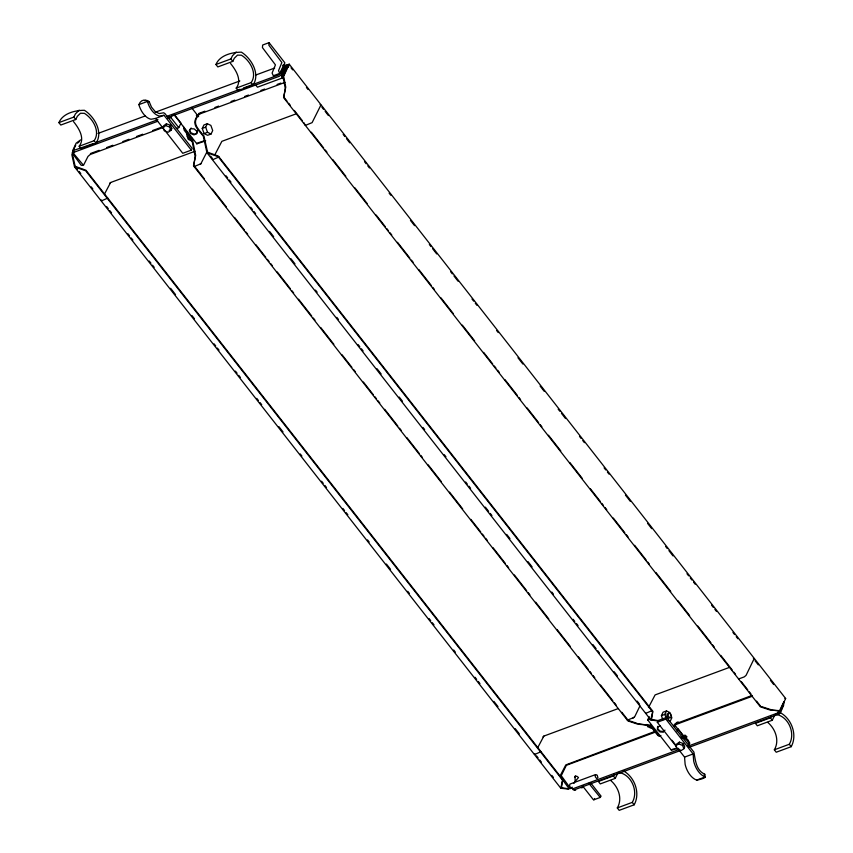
<?xml version="1.0" encoding="UTF-8"?>
<svg xmlns="http://www.w3.org/2000/svg" width="853" height="853" viewBox="0 0 853 853"><rect width="100%" height="100%" fill="white"/><g stroke="black" fill="none" stroke-linecap="round" stroke-linejoin="round"><path stroke-width="1.28" d="M784.323 702.254L780.868 710.73L779.407 710.57M183.459 126.425L184.184 130.21L191.957 140.382L195.209 156.76L193.727 165.258L204.198 178.629M197.107 130.509L196.979 133.164L194.239 134.177L190.944 132.78L189.579 130.04L191.168 128.003M657.887 726.298L657.759 728.952L660.339 731.245L663.687 731.458M281.65 75.81L281.948 73.667M595.533 774.609L595.234 776.752L596.716 778.629L597.921 777.659L597.196 775.164L595.533 774.609L569.868 784.11L569.569 786.253L571.041 788.14L572.256 787.159M667.174 713.641L666.811 716.264L668.613 718.557M73.625 151.546L74.392 152.122L157.634 121.318M571.968 788.257L572.747 788.833L679.596 749.286M572.917 789.473L573.696 790.049L680.545 750.501M73.571 151.77L74.019 154.03L83.498 165.301L87.998 156.419L90.258 154.478L163.893 127.225M657.578 720.892L650.892 720.017L652.609 711.828L218.133 156.653L206.938 152.73L203.291 136.181C196.542 127.843 190.39 123.258 199.293 113.62M568.29 789.068L560.816 788.247L562.532 780.058L85.705 170.781L74.52 166.857L71.876 154.766L72.995 152.442M79.169 146.247L94.15 140.702C100.643 131.511 92.785 118.407 84.372 113.321L80.47 113.246L77.303 116.339L75.768 119.505L60.798 125.039L58.9 122.619C62.834 113.214 75.192 110.304 84.426 110.293C94.342 116.573 103.49 132.012 96.037 143.123L81.067 148.667L79.169 146.247C85.364 138.357 78.753 128.057 73.518 121.616M58.9 122.619L73.87 117.074L75.405 113.907L79.169 110.133M75.746 145.106L72.164 152.932L81.142 165.247L82.592 165.407M104.546 193.972L110.613 182.51L194.953 151.29M107.755 198.099L101.806 200.732L101.038 200.156L101.806 200.732M162.902 127.438L163.755 125.668L166.442 123.802L170.461 125.263L171.794 128.59L170.941 130.36L168.265 132.226L164.245 130.765L162.902 127.438L165.578 125.562L166.442 123.802M168.457 118.46L170.888 117.565L171.997 115.272M170.941 130.36L169.608 127.022L170.461 125.263M176.358 128.558L178.789 127.662L180.996 123.088L174.673 115.006M236.206 88.126L251.177 82.581C257.67 73.379 249.822 60.286 241.399 55.2L237.507 55.114L234.33 58.217L232.805 61.373L217.824 66.918L215.926 64.497C219.861 55.093 232.219 52.182 241.452 52.172C251.368 58.452 260.517 73.891 253.074 85.001L238.094 90.546L236.206 88.126C242.391 80.235 235.791 69.935 230.555 63.495M215.926 64.497L230.907 58.953L232.432 55.786L236.196 52.012M149.211 101.742L147.441 101.454A6.984 5.427 -80.9 0 0 138.879 104.62A16.474 9.5 69.7 0 0 151.034 119.249L155.491 118.45L182.755 153.295L191.317 150.128L192.16 148.369L164.96 113.609L163.669 112.777L159.191 113.588L155.129 111.498L151.535 107.179L149.211 101.742A6.984 5.427 -80.9 0 0 144.477 100.654M202.246 128.43L203.92 124.975L207.343 123.706L210.862 125.412L212.706 130.573L211.043 134.028L207.62 135.296L204.102 133.59L202.246 128.43L205.669 127.161L207.343 123.706M194.356 166.047L194.1 166.57L200.85 163.819L206.757 152.239M214.647 155.171L221.865 141.331L296.279 113.79M269.068 42.65L268.855 45.22L281.863 62.514L278.526 70.671L279.763 73.39L273.344 75.768L272.107 73.049L275.444 64.892L262.436 47.587L262.649 45.028L269.068 42.65L284.87 62.834L279.763 73.39M219.008 156.92L213.058 159.554L212.28 158.978M537.785 747.559L543.851 736.096L618.276 708.555M540.994 751.685L535.044 754.319L534.277 753.732L535.044 754.319M573.973 783.406L575.125 781.028L575.05 776.422L576.991 776.337L578.494 777.552L575.423 781.124M583.153 785.592L582.077 787.82L581.096 787.714M627.595 719.633L627.339 720.156L634.088 717.405M594.637 798.515L593.805 799.826L593.155 799.464L582.364 785.688M639.995 705.826L634.824 716.52L633.033 718.045M617.945 772.818L615.258 778.362L600.277 783.907L598.39 781.487L613.36 775.942L614.437 773.724M648.461 707.563L655.104 694.918L729.518 667.377M648.781 717.213L647.768 720.007L671.46 750.288L677.986 748.156M652.246 710.506L646.297 713.14L645.518 712.564M649.645 716.893L648.824 719.314M676.536 746.865L657.29 722.278L658.143 720.518L666.694 717.352L693.905 752.111C695.43 760.044 695.984 770.376 704.717 774.193L705.303 776.912A6.984 1.375 -12.1 0 1 696.741 780.079A16.474 9.5 69.7 0 1 685.13 764.341L684.554 757.112L678.135 748.913M662.888 719.772L661.406 715.646L663.08 712.191L666.502 710.922L670.021 712.628L671.865 717.789L670.202 721.243L667.856 720.103M623.031 770.675C634.589 776.678 640.646 793.109 634.174 804.805L619.193 810.35L617.295 807.93C622.775 798.771 618.404 786.956 610.705 780.495M661.406 715.646L664.828 714.377L666.502 710.922M657.29 722.278L665.841 719.1L666.694 717.352M617.295 807.93L632.276 802.385C638.737 791.467 631.476 774.364 618.67 772.445M674.392 726.841L676.898 722.768A2.794 1.994 25.8 0 1 678.178 722.64M677.229 731.586L678.38 729.208L683.114 735.265M675.853 745.778L676.706 744.008L679.393 742.131L683.413 743.592L684.746 746.929L683.893 748.689L681.216 750.565L677.197 749.105L675.853 745.778L678.54 743.901L679.393 742.131M683.893 748.689L682.56 745.362L683.413 743.592M738.837 678.455L738.581 678.977L744.274 676.877L746.076 675.341L754.116 658.708L753.338 658.121M774.972 714.697L772.285 720.241L757.315 725.786L755.417 723.365L770.398 717.821L771.464 715.603M780.015 709.749L783.939 701.624M780.058 712.554C791.627 718.557 797.672 734.987 791.2 746.684L776.219 752.229L774.332 749.808C779.802 740.649 775.43 728.835 767.743 722.374M774.332 749.808L789.302 744.264C795.764 733.345 788.513 716.243 775.708 714.324M686.004 738.293L686.932 736.768L685.14 735.158L683.104 735.691M688.211 745.735L689.8 743.198L688.008 739.956L685.066 737.141L681.099 736.651M688.232 745.948L689.288 744.253L687.497 741.012L684.554 738.197L681.91 737.866M779.535 711.434L777.744 712.959L688.286 746.066M288.303 67.184L288.751 66.598L283.367 64.817M664.945 730.125L663.346 732.162L659.998 731.949L657.418 729.656L657.546 727.001L660.286 725.988M77.495 143.155L79.286 141.619M574.549 777.222L575.444 776.454M675.352 723.77L677.154 722.235A2.794 1.994 25.8 0 1 678.434 722.107M570.39 788.63L568.94 788.481L559.963 776.166L565.816 764.906L655.04 731.373M571.681 788.161L570.22 788.001L561.253 775.686L566.36 765.312L655.115 732.215M779.578 711.21L778.128 711.05M109.717 183.278L110.613 182.51M542.956 736.864L543.851 736.096M593.805 799.826L600.224 797.448L601.056 796.137L590.788 783.011M169.118 130.466L171.794 128.59M574.655 776.593L575.7 775.931M199.794 164.469L200.85 163.819M575.658 790.198L574.677 790.091M80.598 139.871L76.12 143.197L72.59 150.8L93.329 143.56M660.275 735.702L659.198 736.267L657.844 735.446L649.933 725.562L638.108 723.685M660.915 735.467L659.838 736.022L658.484 735.201L650.572 725.327L637.852 724.218L627.957 720.956L193.482 165.781L195.689 155.395L192.597 140.137L184.013 128.035M138.879 104.62L147.441 101.454A16.474 9.5 69.7 0 0 159.596 116.083L164.043 115.283L191.317 150.128M98.02 133.42L145.287 115.923M155.235 112.244L239.832 80.939M255.996 74.947L274.655 68.037M284.806 65.553L289.231 64.188L785.645 698.5L780.09 710.677L770.27 710.091L760.375 706.828L283.559 97.551L285.766 87.166L283.676 76.365L289.231 64.188M284.55 66.076L288.623 64.711L283.036 76.599L285.286 88.541L283.814 97.029L287.034 101.144M155.491 118.45L164.043 115.283M95.813 142.632L157.933 119.644M166.623 116.424L239.928 89.288M243.659 87.912L278.441 75.032L280.242 73.507L283.686 66.374L282.759 65.35M167.572 117.639L279.389 76.248L281.181 74.712L284.635 67.579L283.889 66.342L287.333 67.472L284.934 67.686L281.479 74.819L281.916 77.079L284.209 80.011M167.721 117.874L170.11 116.989M90.429 153.551L99.14 150.331M106.614 147.558L112.831 145.255M122.789 141.577L129.016 139.274M136.48 136.512L142.696 134.209M152.655 130.52L161.366 127.3M198.706 113.481L204.923 111.178M214.881 107.489L218.613 106.103M231.056 101.496L234.788 100.121M244.747 96.432L248.479 95.056M260.922 90.45L264.665 89.064M277.108 84.458L280.84 83.072M196.339 115.219L284.945 82.421M186.562 134.284L188.417 139.434L191.84 138.175M204.102 133.59L207.524 132.322L211.043 134.028M203.718 141.001L197.651 142.952M205.701 140.841L196.851 143.848L173.969 114.601M650.807 719.164L647.768 720.007M646.883 724.485L647.619 726.543L651.042 725.285M674.958 724.005L752.111 695.44M673.838 725.285L752.453 696.187M677.09 729.688L678.38 729.208M676.002 748.305L672.26 749.403M689.235 747.281L778.693 714.174L780.484 712.639L783.8 704.877M684.554 757.112L693.116 753.945L693.692 761.175A16.474 9.5 69.7 0 0 705.303 776.912L696.741 780.079M320.099 104.546L320.877 105.122L312.102 122.64L305.342 125.402L303.988 122.811M784.931 698.49L785.645 698.5M779.45 710.912L772.498 710.165L761.868 706.71M568.93 788.833L561.455 787.703L562.788 779.525L85.961 170.259L75.149 166.314L72.516 154.521M659.444 720.817L651.532 719.474L652.865 711.295L218.379 156.131L207.567 152.186L203.942 135.947C197.374 127.811 190.795 122.747 200.071 113.492A2.794 1.994 25.8 0 0 200.935 112.82M636.871 723.28L628.213 720.422L621.848 712.287M287.951 67.195L286.213 67.206L282.769 74.339L283.207 76.61M165.578 125.562L169.608 127.022M682.304 736.118L686.302 737.568M678.54 743.901L682.56 745.362M188.417 139.434L191.936 141.14M647.619 726.543L651.148 728.249M600.224 797.448L588.783 783.31M291.044 67.813L292.664 69.882M306.44 87.475L308.061 89.554M321.848 107.169L323.49 109.269M325.132 111.359L328.416 115.56M343.183 134.433L344.825 136.523M346.467 138.623L349.741 142.814M364.519 161.686L366.161 163.787M367.792 165.887L369.434 167.977M389.128 193.141L390.77 195.241M410.464 220.405L414.569 225.65M429.336 244.512L430.978 246.613M432.62 248.713L436.725 253.949M450.672 271.776L452.314 273.877M453.956 275.967L458.05 281.213M472.008 299.04L473.65 301.13M475.281 303.231L476.923 305.331M496.617 330.495L498.259 332.585M517.952 357.748L522.878 364.039M540.109 386.057L544.214 391.303M558.161 409.12L559.803 411.221M561.445 413.321L565.539 418.556M579.496 436.384L581.138 438.485M582.77 440.574L584.412 442.675M604.105 467.839L605.747 469.939M607.389 472.029L609.031 474.129M625.441 495.103L630.367 501.393M647.598 523.401L651.703 528.647M665.649 546.474L667.291 548.564M668.933 550.665L673.028 555.911M686.985 573.728L688.627 575.828M690.258 577.929L691.9 580.019M693.542 582.119L695.184 584.22M711.594 605.182L713.236 607.283M714.878 609.383L716.52 611.473M732.93 632.446L734.572 634.547M736.214 636.637L737.856 638.737M755.065 660.723L758.306 664.871M770.451 680.385L773.692 684.532M282.386 76.759L283.121 77.698L257.446 87.198L255.975 85.321M777.957 712.82L778.906 714.025M770.398 717.821L772.285 720.241M288.655 103.213L290.265 105.271M294.306 110.432L302.378 120.742M311.345 132.204L323.65 147.932M325.292 150.032L326.934 152.133M332.681 159.468L345.806 176.24M354.837 187.777L367.142 203.504M376.162 215.041L385.193 226.567M386.835 228.668L388.478 230.768M390.12 232.858L391.762 234.959M397.498 242.295L409.813 258.022M411.445 260.122L413.087 262.212M418.834 269.559L431.138 285.286M432.78 287.376L434.422 289.476M440.99 297.868L453.295 313.595M462.326 325.121L474.631 340.848M483.651 352.385L492.682 363.922M494.324 366.012L495.966 368.112M497.608 370.213L499.25 372.303M504.987 379.649L517.302 395.365M518.933 397.466L520.575 399.567M527.143 407.947L538.627 422.63M540.269 424.73L541.911 426.82M548.479 435.211L560.784 450.938M569.815 462.475L582.119 478.202M590.319 488.684L600.171 501.265M601.813 503.366L603.455 505.456M605.097 507.556L606.739 509.657M613.296 518.038L624.791 532.72M626.422 534.81L628.064 536.91M634.632 545.302L646.116 559.973M647.758 562.074L649.4 564.174M655.968 572.555L670.735 591.428M678.124 600.864L689.608 615.546M697.807 626.027L710.944 642.81M712.586 644.9L714.228 647M720.785 655.381L732.279 670.063M733.911 672.164L735.553 674.254M741.257 681.547L747.718 689.8M749.329 691.858L750.949 693.926M756.6 701.145L760.631 706.295M789.302 744.264L791.2 746.684M251.177 82.581L253.074 85.001M230.907 58.953L232.805 61.373M191.424 107.478L198.642 116.701M674.403 724.613L682.411 734.849M665.841 719.1L693.116 753.945M671.993 740.244L675.149 744.274M207.567 152.186L209.102 154.148M210.638 156.11L212.162 158.061M226.056 175.814L227.698 177.914M229.34 180.015L230.982 182.105M250.675 207.268L252.317 209.369M253.959 211.469L255.601 213.559M269.548 231.387L273.653 236.633M290.884 258.651L294.989 263.886M315.493 290.095L317.135 292.195M336.828 317.359L338.47 319.459M358.164 344.623L359.806 346.713M361.448 348.813L363.09 350.914M377.037 368.731L381.142 373.977M399.193 397.04L402.477 401.241M422.981 427.449L424.623 429.539M444.317 454.702L445.959 456.803M465.653 481.966L467.295 484.067M468.937 486.157L470.579 488.257M485.346 507.13L488.63 511.32M490.272 513.421L491.914 515.521M506.682 534.394L509.966 538.584M528.018 561.647L532.112 566.893M551.806 592.057L553.448 594.146M573.141 619.31L574.783 621.41M576.425 623.511L578.067 625.601M592.835 644.473L596.119 648.675M597.761 650.764L599.403 652.865M614.171 671.737L617.455 675.928M637.148 701.091L639.601 704.237M206.938 152.73L650.892 720.017M187.223 136.651L189.025 138.954M170.888 117.565L178.789 127.662M212.408 189.11L226.354 206.938M234.554 217.419L244.406 230.001M246.048 232.101L247.69 234.191M255.889 244.683L265.741 257.265M267.384 259.355L269.026 261.455M270.657 263.556L272.299 265.646M277.225 271.936L290.351 288.719M291.993 290.809L293.635 292.91M298.561 299.2L311.686 315.973M313.328 318.073L314.97 320.174M320.717 327.509L333.843 344.281M342.042 354.773L351.894 367.344M353.537 369.445L355.179 371.545M363.378 382.027L373.23 394.608M374.872 396.709L376.514 398.799M378.146 400.899L379.788 403M384.714 409.291L397.839 426.063M399.481 428.163L401.123 430.253M406.87 437.6L419.175 453.327M420.817 455.417L422.459 457.517M428.206 464.853L441.332 481.636M449.542 492.117L462.667 508.889M470.867 519.37L480.719 531.952M482.361 534.053L484.003 536.153M485.634 538.243L487.276 540.344M493.023 547.679L505.328 563.406M506.97 565.507L508.612 567.608M514.359 574.943L526.664 590.671M528.306 592.771L529.948 594.861M535.695 602.207L548.82 618.979M557.03 629.461L570.156 646.233M578.355 656.725L588.207 669.306M589.85 671.396L591.492 673.497M593.134 675.597L594.765 677.687M600.512 685.034L612.817 700.761M614.459 702.851L616.101 704.951M613.36 775.942L615.258 778.362M632.276 802.385L634.174 804.805M94.15 140.702L96.037 143.123M73.87 117.074L75.768 119.505M73.315 150.896L74.264 152.111M75.149 166.314L77.559 169.395M79.169 171.453L80.779 173.511M91.228 186.86L92.838 188.918M106.604 206.511L108.246 208.612M109.888 210.702L111.53 212.802M127.939 233.775L129.581 235.865M131.223 237.966L132.865 240.066M149.275 261.029L150.917 263.129M152.559 265.219L154.201 267.32M170.611 288.293L175.526 294.584M191.946 315.546L194.399 318.691M214.092 343.855L215.734 345.955M217.376 348.056L219.018 350.146M235.428 371.119L237.07 373.219M238.712 375.309L240.354 377.41M256.764 398.372L258.406 400.473M260.048 402.573L261.69 404.663M278.92 426.681L283.015 431.927M300.245 453.945L301.887 456.046M321.581 481.209L323.223 483.299M324.865 485.4L326.507 487.5M342.917 508.463L344.559 510.563M346.201 512.664L347.843 514.754M367.536 539.917L369.178 542.018M386.409 564.036L390.503 569.271M407.734 591.289L409.376 593.389M429.07 618.553L430.712 620.653M432.354 622.743L433.996 624.844M453.689 650.007L455.331 652.108M475.025 677.261L476.667 679.361M478.309 681.462L479.94 683.552M493.898 701.379L497.992 706.625M515.223 728.643L519.328 733.879M536.526 755.854L538.136 757.912M539.746 759.97L541.356 762.017M551.806 775.377L553.416 777.435M74.52 166.857L560.816 788.247M664.828 714.377L665.937 717.469M205.669 127.161L207.524 132.322M671.407 749.723L671.46 750.288M196.798 143.272L196.851 143.848M704.717 774.193A6.984 1.375 -12.1 0 1 704.088 774.95M196.766 131.213L196.638 133.868L193.898 134.881L190.603 133.484L189.238 130.744L190.827 128.707L194.175 128.91L196.766 131.213M668.496 713.151L668.123 715.774L669.925 718.077L671.407 716.883L670.522 713.833L668.496 713.151"/></g></svg>
